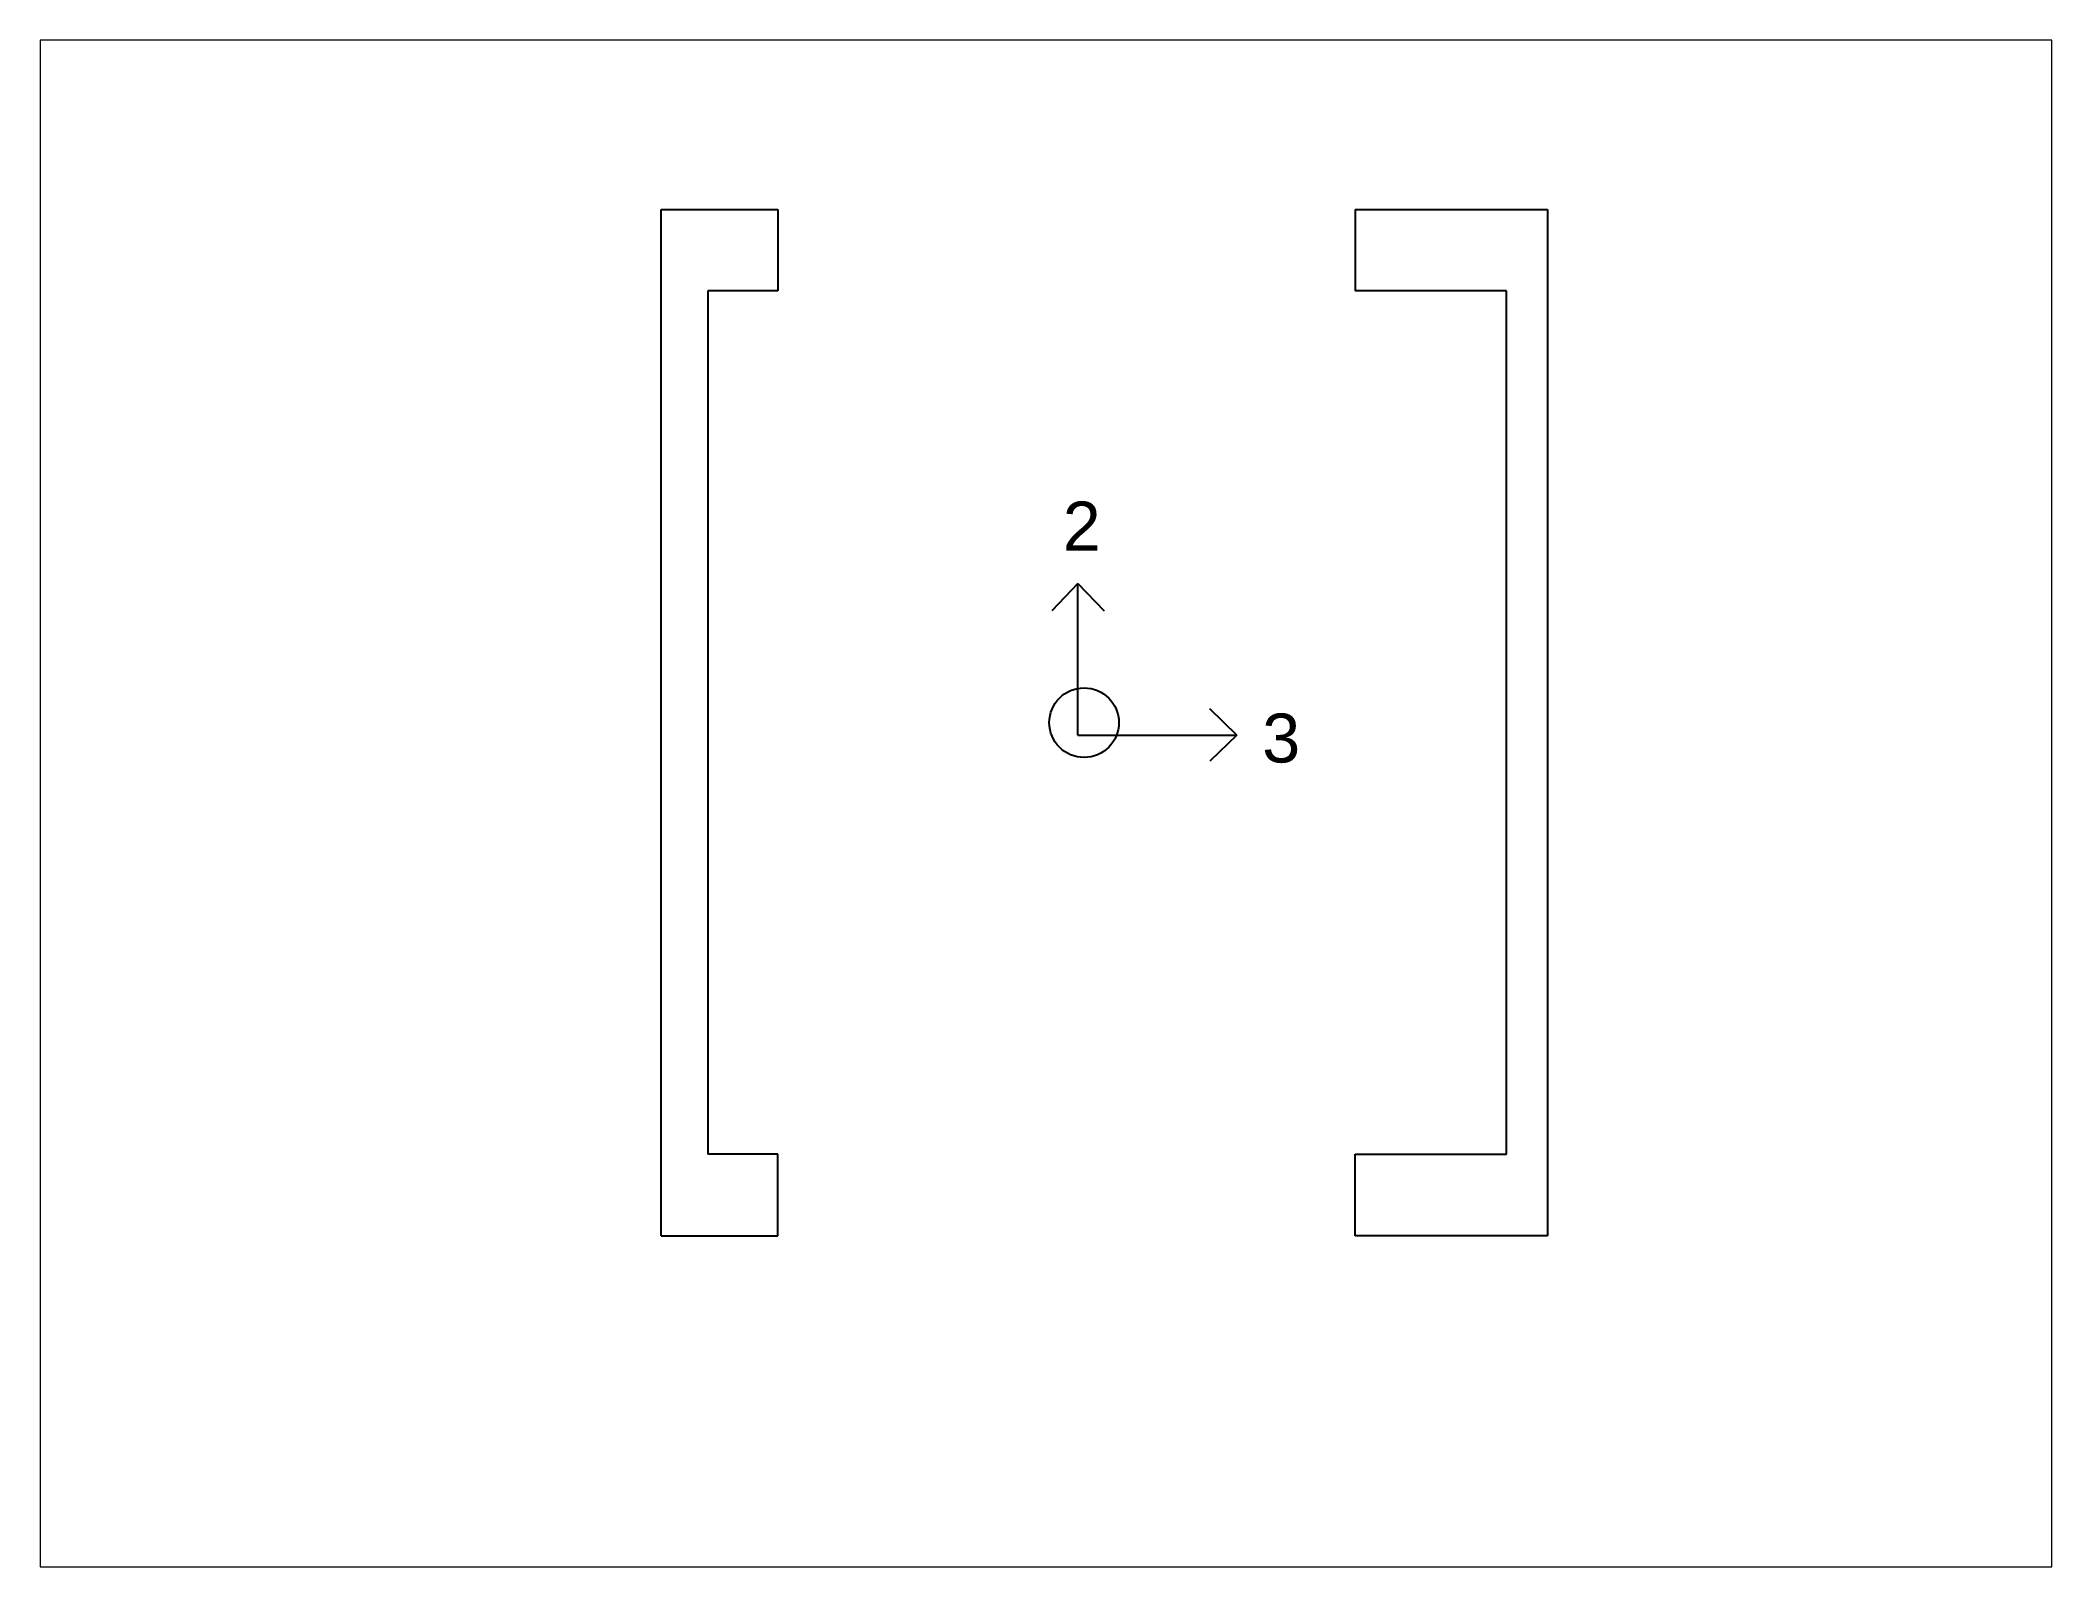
# Paper-space layout 'Layout2 (4)' of a CAD drawing. Header units: millimetres. Extents: x 26 to 231, y 20 to 176.
# The model-space entities are those that its viewports show. They can reach past a viewport. Long polylines and large blocks are cut down to what shows.
import ezdxf

# ---------------------------------------------------------------- set-up
doc = ezdxf.new("R2010")
doc.units = ezdxf.units.MM
doc.styles.get("Standard").update_dxf_attribs({"font": 'arial.ttf'})

msp = doc.modelspace()

# ---------------------------------------------------------------- linework, layer by layer
for p, q in [((28915, 4471), (29931, 4471)), ((28915, -4469), (28915, 4471)), ((29931, 4471), (29931, 3760)), ((34961, 4471), (34961, 3761)), ((34961, 4471), (36636, 4471)), ((36636, 4471), (36636, -4469)), ((41111, 4471), (42127, 4471)), ((41111, -4469), (41111, 4471)), ((29321, 3760), (29321, -3758)), ((29931, 3760), (29321, 3760)), ((36280, 3761), (34961, 3761)), ((36280, -3759), (36280, 3761)), ((29931, -3758), (29321, -3758)), ((29931, -4469), (29931, -3758)), ((34961, -3759), (36280, -3759)), ((34961, -4469), (34961, -3759)), ((28915, -4469), (29931, -4469)), ((36636, -4469), (34961, -4469)), ((41111, -4469), (42127, -4469))]:
    msp.add_line(p, q)
msp.add_circle((32600, 0), 303)

psp = doc.layouts.new('Layout2 (4)')

# ---------------------------------------------------------------- linework, layer by layer
for p, q in [((131.77, 119.98), (129.1, 117.19)), ((131.77, 104.49), (131.77, 119.98)), ((131.77, 119.98), (134.45, 117.19)), ((148.02, 104.49), (145.23, 107.16)), ((131.77, 104.49), (148.02, 104.49)), ((148.02, 104.49), (145.23, 101.82))]:
    psp.add_line(p, q)

# ---------------------------------------------------------------- texts
at = {"char_height": 5, "attachment_point": 1}
for s, insert in [('2', (130.21, 128.35)), ('3', (150.6, 106.69))]:
    psp.add_mtext_dynamic_manual_height_columns(s, width=9.617, gutter_width=12.5, heights=[0], dxfattribs=dict(at, insert=insert))

# ---------------------------------------------------------------- viewports
at = {"layer": '0', "view_target_point": (32460.18, -704.17)}
psp.add_viewport(center=(128.5, 97.5), size=(205.6, 156), view_center_point=(-192.15, 0), view_height=13296.4096, dxfattribs=at)

doc.saveas('drawing.dxf')
